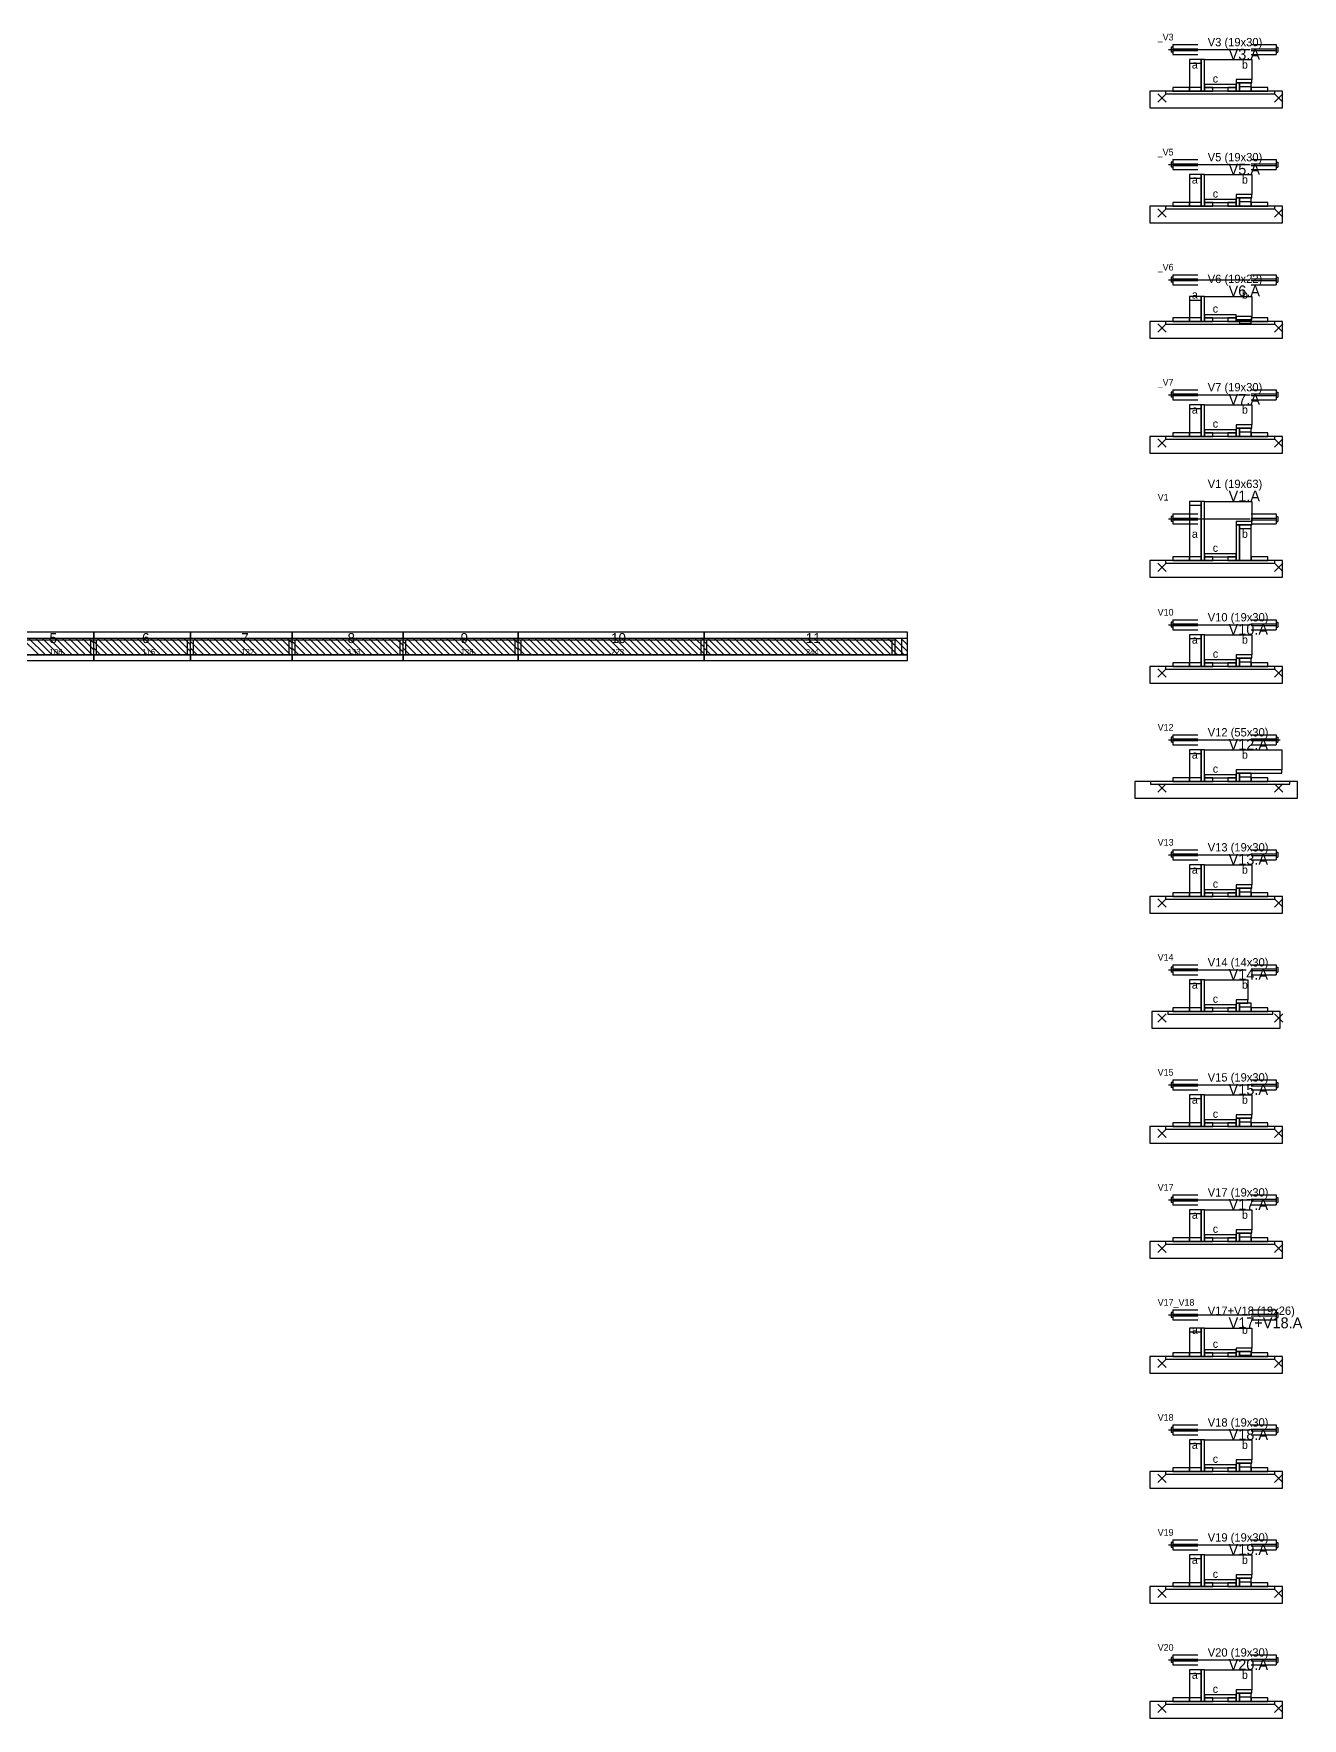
# Model space of a CAD drawing. Header units: metres. Extents: x -10 to 74425, y -2037 to 26.
# Drawn here: x 37658 to 39179, y -2008 to 13 of the extents above; entities that cross this region are included whole.
import ezdxf

# ---------------------------------------------------------------- set-up
doc = ezdxf.new("R2010")
doc.units = ezdxf.units.M
doc.layers.add('LABELS', color=3, linetype='Continuous')
doc.layers.add('VIGAS', color=7, linetype='Continuous')

msp = doc.modelspace()

# ---------------------------------------------------------------- linework, layer by layer
at = {"layer": 'VIGAS'}
for p, q in [((39023.4, 0), (39053.4, 0)), ((39023.4, 0), (39023.4, -12)), ((39117.4, 0), (39147.4, 0)), ((39147.4, 0), (39147.4, -12)), ((39018.4, -6), (39116.4, -6)), ((39021.4, -3), (39021.4, -9)), ((39023.4, -3), (39021.4, -3)), ((39023.4, -9), (39021.4, -9)), ((39023.4, -5), (39053.4, -5)), ((39023.4, -7), (39053.4, -7)), ((39023.4, -12), (39053.4, -12)), ((39117.4, -5), (39147.4, -5)), ((39117.4, -7), (39147.4, -7)), ((39117.4, -12), (39147.4, -12)), ((39147.4, -3), (39149.4, -3)), ((39147.4, -9), (39149.4, -9)), ((39149.4, -3), (39149.4, -9)), ((39005.4, -69), (39015.4, -59)), ((39005.4, -59), (39015.4, -69)), ((39145.4, -69), (39155.4, -59)), ((39145.4, -59), (39155.4, -69)), ((39021.4, -141), (39021.4, -147)), ((39023.4, -141), (39021.4, -141)), ((39023.4, -138), (39053.4, -138)), ((39023.4, -138), (39023.4, -150)), ((39117.4, -138), (39147.4, -138)), ((39147.4, -138), (39147.4, -150)), ((39147.4, -141), (39149.4, -141)), ((39149.4, -141), (39149.4, -147)), ((39018.4, -144), (39116.4, -144)), ((39023.4, -147), (39021.4, -147)), ((39023.4, -143), (39053.4, -143)), ((39023.4, -145), (39053.4, -145)), ((39023.4, -150), (39053.4, -150)), ((39117.4, -143), (39147.4, -143)), ((39117.4, -145), (39147.4, -145)), ((39117.4, -150), (39147.4, -150)), ((39147.4, -147), (39149.4, -147)), ((39005.4, -207), (39015.4, -197)), ((39005.4, -197), (39015.4, -207)), ((39145.4, -207), (39155.4, -197)), ((39145.4, -197), (39155.4, -207)), ((39018.4, -282), (39116.4, -282)), ((39021.4, -279), (39021.4, -285)), ((39023.4, -279), (39021.4, -279)), ((39023.4, -276), (39053.4, -276)), ((39023.4, -276), (39023.4, -288)), ((39023.4, -281), (39053.4, -281)), ((39117.4, -276), (39147.4, -276)), ((39117.4, -281), (39147.4, -281)), ((39147.4, -276), (39147.4, -288)), ((39147.4, -279), (39149.4, -279)), ((39149.4, -279), (39149.4, -285)), ((39023.4, -285), (39021.4, -285)), ((39023.4, -283), (39053.4, -283)), ((39023.4, -288), (39053.4, -288)), ((39117.4, -283), (39147.4, -283)), ((39117.4, -288), (39147.4, -288)), ((39147.4, -285), (39149.4, -285)), ((39005.4, -345), (39015.4, -335)), ((39005.4, -335), (39015.4, -345)), ((39145.4, -345), (39155.4, -335)), ((39145.4, -335), (39155.4, -345)), ((39018.4, -420), (39116.4, -420)), ((39021.4, -417), (39021.4, -423)), ((39023.4, -417), (39021.4, -417)), ((39023.4, -423), (39021.4, -423)), ((39023.4, -414), (39053.4, -414)), ((39023.4, -414), (39023.4, -426)), ((39023.4, -419), (39053.4, -419)), ((39023.4, -421), (39053.4, -421)), ((39117.4, -414), (39147.4, -414)), ((39117.4, -419), (39147.4, -419)), ((39117.4, -421), (39147.4, -421)), ((39147.4, -414), (39147.4, -426)), ((39147.4, -417), (39149.4, -417)), ((39147.4, -423), (39149.4, -423)), ((39149.4, -417), (39149.4, -423)), ((39023.4, -426), (39053.4, -426)), ((39117.4, -426), (39147.4, -426)), ((39005.4, -483), (39015.4, -473)), ((39005.4, -473), (39015.4, -483)), ((39145.4, -483), (39155.4, -473)), ((39145.4, -473), (39155.4, -483)), ((39023.4, -563), (39053.4, -563)), ((39023.4, -563), (39023.4, -575)), ((39117.4, -563), (39147.4, -563)), ((39147.4, -563), (39147.4, -575)), ((39018.4, -569), (39116.4, -569)), ((39021.4, -566), (39021.4, -572)), ((39023.4, -566), (39021.4, -566)), ((39023.4, -572), (39021.4, -572)), ((39023.4, -568), (39053.4, -568)), ((39023.4, -570), (39053.4, -570)), ((39023.4, -575), (39053.4, -575)), ((39117.4, -568), (39147.4, -568)), ((39117.4, -570), (39147.4, -570)), ((39117.4, -575), (39147.4, -575)), ((39147.4, -566), (39149.4, -566)), ((39147.4, -572), (39149.4, -572)), ((39149.4, -566), (39149.4, -572)), ((39005.4, -632), (39015.4, -622)), ((39005.4, -622), (39015.4, -632)), ((39145.4, -632), (39155.4, -622)), ((39145.4, -622), (39155.4, -632)), ((39018.4, -696), (39116.4, -696)), ((39021.4, -693), (39021.4, -699)), ((39023.4, -693), (39021.4, -693)), ((39023.4, -699), (39021.4, -699)), ((39023.4, -690), (39053.4, -690)), ((39023.4, -690), (39023.4, -702)), ((39023.4, -695), (39053.4, -695)), ((39023.4, -697), (39053.4, -697)), ((39023.4, -702), (39053.4, -702)), ((39117.4, -690), (39147.4, -690)), ((39117.4, -695), (39147.4, -695)), ((39117.4, -697), (39147.4, -697)), ((39117.4, -702), (39147.4, -702)), ((39147.4, -690), (39147.4, -702)), ((39147.4, -693), (39149.4, -693)), ((39147.4, -699), (39149.4, -699)), ((39149.4, -693), (39149.4, -699)), ((37623.5, -712), (37729.5, -712)), ((37623.5, -714.2), (37729.5, -714.2)), ((37663.5, -732), (37643.5, -712)), ((37671.5, -732), (37651.5, -712)), ((37679.5, -732), (37659.5, -712)), ((37687.5, -732), (37667.5, -712)), ((37695.5, -732), (37675.5, -712)), ((37703.5, -732), (37683.5, -712)), ((37711.5, -732), (37691.5, -712)), ((37719.5, -732), (37699.5, -712)), ((37727.5, -732), (37707.5, -712)), ((37729.5, -726), (37715.5, -712)), ((37729.5, -718), (37723.5, -712)), ((37726, -732), (37726, -714.2)), ((37729.5, -732), (37729.5, -712)), ((37729.5, -732), (37729.5, -712)), ((37729.5, -712), (37845.5, -712)), ((37729.5, -732), (37729.5, -712)), ((37729.5, -732), (37729.5, -712)), ((37729.5, -732), (37729.5, -712)), ((37729.5, -714.2), (37845.5, -714.2)), ((37745.5, -732), (37729.5, -716)), ((37737.5, -732), (37729.5, -724)), ((37733, -732), (37733, -714.2)), ((37753.5, -732), (37733.5, -712)), ((37761.5, -732), (37741.5, -712)), ((37769.5, -732), (37749.5, -712)), ((37777.5, -732), (37757.5, -712)), ((37785.5, -732), (37765.5, -712)), ((37793.5, -732), (37773.5, -712)), ((37801.5, -732), (37781.5, -712)), ((37809.5, -732), (37789.5, -712)), ((37817.5, -732), (37797.5, -712)), ((37825.5, -732), (37805.5, -712)), ((37833.5, -732), (37813.5, -712)), ((37841.5, -732), (37821.5, -712)), ((37845.5, -728), (37829.5, -712)), ((37845.5, -720), (37837.5, -712)), ((37842, -732), (37842, -714.2)), ((37845.5, -732), (37845.5, -712)), ((37845.5, -732), (37845.5, -712)), ((37845.5, -712), (37967.4, -712)), ((37845.5, -732), (37845.5, -712)), ((37845.5, -732), (37845.5, -712)), ((37845.5, -732), (37845.5, -712)), ((37845.5, -712), (37845.5, -712)), ((37845.5, -714.2), (37967.4, -714.2)), ((37861.5, -732), (37845.5, -716)), ((37853.5, -732), (37845.5, -724)), ((37849, -732), (37849, -714.2)), ((37869.5, -732), (37849.5, -712)), ((37877.5, -732), (37857.5, -712)), ((37885.5, -732), (37865.5, -712)), ((37893.5, -732), (37873.5, -712)), ((37901.5, -732), (37881.5, -712)), ((37909.5, -732), (37889.5, -712)), ((37917.5, -732), (37897.5, -712)), ((37925.5, -732), (37905.5, -712)), ((37933.5, -732), (37913.5, -712)), ((37941.5, -732), (37921.5, -712)), ((37949.5, -732), (37929.5, -712)), ((37957.5, -732), (37937.5, -712)), ((37965.5, -732), (37945.5, -712)), ((37967.4, -725.9), (37953.5, -712)), ((37967.4, -717.9), (37961.5, -712)), ((37963.9, -732), (37963.9, -714.2)), ((37967.4, -732), (37967.4, -712)), ((37967.4, -732), (37967.4, -712)), ((37967.4, -712), (38100.4, -712)), ((37967.4, -732), (37967.4, -712)), ((37967.4, -732), (37967.4, -712)), ((37967.4, -732), (37967.4, -712)), ((37967.4, -714.2), (38100.4, -714.2)), ((37983.4, -732), (37967.4, -716)), ((37975.4, -732), (37967.4, -724)), ((37970.9, -732), (37970.9, -714.2)), ((37991.4, -732), (37971.4, -712)), ((37999.4, -732), (37979.4, -712)), ((38007.4, -732), (37987.4, -712)), ((38015.4, -732), (37995.4, -712)), ((38023.4, -732), (38003.4, -712)), ((38031.4, -732), (38011.4, -712)), ((38039.4, -732), (38019.4, -712)), ((38047.4, -732), (38027.4, -712)), ((38055.4, -732), (38035.4, -712)), ((38063.4, -732), (38043.4, -712)), ((38071.4, -732), (38051.4, -712)), ((38079.4, -732), (38059.4, -712)), ((38087.4, -732), (38067.4, -712)), ((38095.4, -732), (38075.4, -712)), ((38100.4, -729), (38083.4, -712)), ((38100.4, -721), (38091.4, -712)), ((38096.9, -732), (38096.9, -714.2)), ((38100.4, -713), (38099.4, -712)), ((38100.4, -732), (38100.4, -712)), ((38100.4, -732), (38100.4, -712)), ((38100.4, -712), (38238.4, -712)), ((38100.4, -732), (38100.4, -712)), ((38100.4, -732), (38100.4, -712)), ((38100.4, -732), (38100.4, -712)), ((38100.4, -714.2), (38238.4, -714.2)), ((38116.4, -732), (38100.4, -716)), ((38108.4, -732), (38100.4, -724)), ((38103.9, -732), (38103.9, -714.2)), ((38124.4, -732), (38104.4, -712)), ((38132.4, -732), (38112.4, -712)), ((38140.4, -732), (38120.4, -712)), ((38148.4, -732), (38128.4, -712)), ((38156.4, -732), (38136.4, -712)), ((38164.4, -732), (38144.4, -712)), ((38172.4, -732), (38152.4, -712)), ((38180.4, -732), (38160.4, -712)), ((38188.4, -732), (38168.4, -712)), ((38196.4, -732), (38176.4, -712)), ((38204.4, -732), (38184.4, -712)), ((38212.4, -732), (38192.4, -712)), ((38220.4, -732), (38200.4, -712)), ((38228.4, -732), (38208.4, -712)), ((38236.4, -732), (38216.4, -712)), ((38238.4, -726), (38224.4, -712)), ((38238.4, -718), (38232.4, -712)), ((38234.9, -732), (38234.9, -714.2)), ((38238.4, -732), (38238.4, -712)), ((38238.4, -732), (38238.4, -712)), ((38238.4, -712), (38461.4, -712)), ((38238.4, -732), (38238.4, -712)), ((38238.4, -732), (38238.4, -712)), ((38238.4, -732), (38238.4, -712)), ((38238.4, -714.2), (38461.4, -714.2)), ((38254.4, -732), (38238.4, -716)), ((38246.4, -732), (38238.4, -724)), ((38241.9, -732), (38241.9, -714.2)), ((38262.4, -732), (38242.4, -712)), ((38270.4, -732), (38250.4, -712)), ((38278.4, -732), (38258.4, -712)), ((38286.4, -732), (38266.4, -712)), ((38294.4, -732), (38274.4, -712)), ((38302.4, -732), (38282.4, -712)), ((38310.4, -732), (38290.4, -712)), ((38318.4, -732), (38298.4, -712)), ((38326.4, -732), (38306.4, -712)), ((38334.4, -732), (38314.4, -712)), ((38342.4, -732), (38322.4, -712)), ((38350.4, -732), (38330.4, -712)), ((38358.4, -732), (38338.4, -712)), ((38366.4, -732), (38346.4, -712)), ((38374.4, -732), (38354.4, -712)), ((38382.4, -732), (38362.4, -712)), ((38390.4, -732), (38370.4, -712)), ((38398.4, -732), (38378.4, -712)), ((38406.4, -732), (38386.4, -712)), ((38414.4, -732), (38394.4, -712)), ((38422.4, -732), (38402.4, -712)), ((38430.4, -732), (38410.4, -712)), ((38438.4, -732), (38418.4, -712)), ((38446.4, -732), (38426.4, -712)), ((38454.4, -732), (38434.4, -712)), ((38461.4, -731), (38442.4, -712)), ((38461.4, -723), (38450.4, -712)), ((38457.9, -732), (38457.9, -714.2)), ((38461.4, -715), (38458.4, -712)), ((38461.4, -732), (38461.4, -712)), ((38461.4, -732), (38461.4, -712)), ((38461.4, -712), (38705.4, -712)), ((38461.4, -732), (38461.4, -712)), ((38461.4, -732), (38461.4, -712)), ((38461.4, -732), (38461.4, -712)), ((38461.4, -714.2), (38690.4, -714.2)), ((38477.4, -732), (38461.4, -716)), ((38469.4, -732), (38461.4, -724)), ((38464.9, -732), (38464.9, -714.2)), ((38485.4, -732), (38465.4, -712)), ((38493.4, -732), (38473.4, -712)), ((38501.4, -732), (38481.4, -712)), ((38509.4, -732), (38489.4, -712)), ((38517.4, -732), (38497.4, -712)), ((38525.4, -732), (38505.4, -712)), ((38533.4, -732), (38513.4, -712)), ((38541.4, -732), (38521.4, -712)), ((38549.4, -732), (38529.4, -712)), ((38557.4, -732), (38537.4, -712)), ((38565.4, -732), (38545.4, -712)), ((38573.4, -732), (38553.4, -712)), ((38581.4, -732), (38561.4, -712)), ((38589.4, -732), (38569.4, -712)), ((38597.4, -732), (38577.4, -712)), ((38605.4, -732), (38585.4, -712)), ((38613.4, -732), (38593.4, -712)), ((38621.4, -732), (38601.4, -712)), ((38629.4, -732), (38609.4, -712)), ((38637.4, -732), (38617.4, -712)), ((38645.4, -732), (38625.4, -712)), ((38653.4, -732), (38633.4, -712)), ((38661.4, -732), (38641.4, -712)), ((38669.4, -732), (38649.4, -712)), ((38677.4, -732), (38657.4, -712)), ((38685.4, -732), (38665.4, -712)), ((38693.4, -732), (38673.4, -712)), ((38701.4, -732), (38681.4, -712)), ((38686.9, -732), (38686.9, -714.2)), ((38705.4, -728), (38689.4, -712)), ((38690.4, -732), (38690.4, -712)), ((38705.4, -720), (38697.4, -712)), ((38698.4, -732), (38698.4, -712)), ((38705.4, -732), (38705.4, -712)), ((38705.4, -712), (38705.4, -712)), ((37623.5, -732), (37729.5, -732)), ((37726, -732), (37729.5, -732)), ((37729.5, -732), (37845.5, -732)), ((37729.5, -732), (37733, -732)), ((37729.5, -732), (37729.5, -732)), ((37842, -732), (37845.5, -732)), ((37845.5, -732), (37967.4, -732)), ((37845.5, -732), (37849, -732)), ((37845.5, -732), (37845.5, -732)), ((37963.9, -732), (37967.4, -732)), ((37967.4, -732), (38100.4, -732)), ((37967.4, -732), (37970.9, -732)), ((37967.4, -732), (37967.4, -732)), ((38096.9, -732), (38100.4, -732)), ((38100.4, -732), (38238.4, -732)), ((38100.4, -732), (38103.9, -732)), ((38100.4, -732), (38100.4, -732)), ((38234.9, -732), (38238.4, -732)), ((38238.4, -732), (38461.4, -732)), ((38238.4, -732), (38241.9, -732)), ((38238.4, -732), (38238.4, -732)), ((38457.9, -732), (38461.4, -732)), ((38461.4, -732), (38705.4, -732)), ((38461.4, -732), (38464.9, -732)), ((38461.4, -732), (38461.4, -732)), ((38686.9, -732), (38690.4, -732)), ((39005.4, -759), (39015.4, -749)), ((39005.4, -749), (39015.4, -759)), ((39145.4, -759), (39155.4, -749)), ((39145.4, -749), (39155.4, -759)), ((39023.4, -828), (39053.4, -828)), ((39023.4, -828), (39023.4, -840)), ((39117.4, -828), (39147.4, -828)), ((39147.4, -828), (39147.4, -840)), ((39018.4, -834), (39152.4, -834)), ((39021.4, -831), (39021.4, -837)), ((39023.4, -831), (39021.4, -831)), ((39023.4, -837), (39021.4, -837)), ((39023.4, -833), (39053.4, -833)), ((39023.4, -835), (39053.4, -835)), ((39023.4, -840), (39053.4, -840)), ((39117.4, -833), (39147.4, -833)), ((39117.4, -835), (39147.4, -835)), ((39117.4, -840), (39147.4, -840)), ((39147.4, -831), (39149.4, -831)), ((39147.4, -837), (39149.4, -837)), ((39149.4, -831), (39149.4, -837)), ((39005.4, -897), (39015.4, -887)), ((39005.4, -887), (39015.4, -897)), ((39145.4, -897), (39155.4, -887)), ((39145.4, -887), (39155.4, -897)), ((39021.4, -969), (39021.4, -975)), ((39023.4, -969), (39021.4, -969)), ((39023.4, -966), (39053.4, -966)), ((39023.4, -966), (39023.4, -978)), ((39117.4, -966), (39147.4, -966)), ((39147.4, -966), (39147.4, -978)), ((39147.4, -969), (39149.4, -969)), ((39149.4, -969), (39149.4, -975)), ((39018.4, -972), (39116.4, -972)), ((39023.4, -975), (39021.4, -975)), ((39023.4, -971), (39053.4, -971)), ((39023.4, -973), (39053.4, -973)), ((39023.4, -978), (39053.4, -978)), ((39117.4, -971), (39147.4, -971)), ((39117.4, -973), (39147.4, -973)), ((39117.4, -978), (39147.4, -978)), ((39147.4, -975), (39149.4, -975)), ((39005.4, -1035), (39015.4, -1025)), ((39005.4, -1025), (39015.4, -1035)), ((39145.4, -1035), (39155.4, -1025)), ((39145.4, -1025), (39155.4, -1035)), ((39018.4, -1110), (39111.4, -1110)), ((39021.4, -1107), (39021.4, -1113)), ((39023.4, -1107), (39021.4, -1107)), ((39023.4, -1104), (39053.4, -1104)), ((39023.4, -1104), (39023.4, -1116)), ((39023.4, -1109), (39053.4, -1109)), ((39023.4, -1111), (39053.4, -1111)), ((39117.4, -1104), (39147.4, -1104)), ((39117.4, -1109), (39147.4, -1109)), ((39117.4, -1111), (39147.4, -1111)), ((39147.4, -1104), (39147.4, -1116)), ((39147.4, -1107), (39149.4, -1107)), ((39149.4, -1107), (39149.4, -1113)), ((39023.4, -1113), (39021.4, -1113)), ((39023.4, -1116), (39053.4, -1116)), ((39117.4, -1116), (39147.4, -1116)), ((39147.4, -1113), (39149.4, -1113)), ((39005.4, -1173), (39015.4, -1163)), ((39005.4, -1163), (39015.4, -1173)), ((39145.4, -1173), (39155.4, -1163)), ((39145.4, -1163), (39155.4, -1173)), ((39018.4, -1248), (39116.4, -1248)), ((39021.4, -1245), (39021.4, -1251)), ((39023.4, -1245), (39021.4, -1245)), ((39023.4, -1251), (39021.4, -1251)), ((39023.4, -1242), (39053.4, -1242)), ((39023.4, -1242), (39023.4, -1254)), ((39023.4, -1247), (39053.4, -1247)), ((39023.4, -1249), (39053.4, -1249)), ((39117.4, -1242), (39147.4, -1242)), ((39117.4, -1247), (39147.4, -1247)), ((39117.4, -1249), (39147.4, -1249)), ((39147.4, -1242), (39147.4, -1254)), ((39147.4, -1245), (39149.4, -1245)), ((39147.4, -1251), (39149.4, -1251)), ((39149.4, -1245), (39149.4, -1251)), ((39023.4, -1254), (39053.4, -1254)), ((39117.4, -1254), (39147.4, -1254)), ((39005.4, -1311), (39015.4, -1301)), ((39005.4, -1301), (39015.4, -1311)), ((39145.4, -1311), (39155.4, -1301)), ((39145.4, -1301), (39155.4, -1311)), ((39018.4, -1386), (39116.4, -1386)), ((39021.4, -1383), (39021.4, -1389)), ((39023.4, -1383), (39021.4, -1383)), ((39023.4, -1389), (39021.4, -1389)), ((39023.4, -1380), (39053.4, -1380)), ((39023.4, -1380), (39023.4, -1392)), ((39023.4, -1385), (39053.4, -1385)), ((39023.4, -1387), (39053.4, -1387)), ((39023.4, -1392), (39053.4, -1392)), ((39117.4, -1380), (39147.4, -1380)), ((39117.4, -1385), (39147.4, -1385)), ((39117.4, -1387), (39147.4, -1387)), ((39117.4, -1392), (39147.4, -1392)), ((39147.4, -1380), (39147.4, -1392)), ((39147.4, -1383), (39149.4, -1383)), ((39147.4, -1389), (39149.4, -1389)), ((39149.4, -1383), (39149.4, -1389)), ((39005.4, -1449), (39015.4, -1439)), ((39005.4, -1439), (39015.4, -1449)), ((39145.4, -1449), (39155.4, -1439)), ((39145.4, -1439), (39155.4, -1449)), ((39018.4, -1524), (39116.4, -1524)), ((39021.4, -1521), (39021.4, -1527)), ((39023.4, -1521), (39021.4, -1521)), ((39023.4, -1527), (39021.4, -1527)), ((39023.4, -1518), (39053.4, -1518)), ((39023.4, -1518), (39023.4, -1530)), ((39023.4, -1523), (39053.4, -1523)), ((39023.4, -1525), (39053.4, -1525)), ((39023.4, -1530), (39053.4, -1530)), ((39117.4, -1518), (39147.4, -1518)), ((39117.4, -1523), (39147.4, -1523)), ((39117.4, -1525), (39147.4, -1525)), ((39117.4, -1530), (39147.4, -1530)), ((39147.4, -1518), (39147.4, -1530)), ((39147.4, -1521), (39149.4, -1521)), ((39147.4, -1527), (39149.4, -1527)), ((39149.4, -1521), (39149.4, -1527)), ((39005.4, -1587), (39015.4, -1577)), ((39005.4, -1577), (39015.4, -1587)), ((39145.4, -1587), (39155.4, -1577)), ((39145.4, -1577), (39155.4, -1587)), ((39023.4, -1656), (39053.4, -1656)), ((39023.4, -1656), (39023.4, -1668)), ((39117.4, -1656), (39147.4, -1656)), ((39147.4, -1656), (39147.4, -1668)), ((39018.4, -1662), (39116.4, -1662)), ((39021.4, -1659), (39021.4, -1665)), ((39023.4, -1659), (39021.4, -1659)), ((39023.4, -1665), (39021.4, -1665)), ((39023.4, -1661), (39053.4, -1661)), ((39023.4, -1663), (39053.4, -1663)), ((39023.4, -1668), (39053.4, -1668)), ((39117.4, -1661), (39147.4, -1661)), ((39117.4, -1663), (39147.4, -1663)), ((39117.4, -1668), (39147.4, -1668)), ((39147.4, -1659), (39149.4, -1659)), ((39147.4, -1665), (39149.4, -1665)), ((39149.4, -1659), (39149.4, -1665)), ((39005.4, -1725), (39015.4, -1715)), ((39005.4, -1715), (39015.4, -1725)), ((39145.4, -1725), (39155.4, -1715)), ((39145.4, -1715), (39155.4, -1725)), ((39021.4, -1797), (39021.4, -1803)), ((39023.4, -1797), (39021.4, -1797)), ((39023.4, -1794), (39053.4, -1794)), ((39023.4, -1794), (39023.4, -1806)), ((39117.4, -1794), (39147.4, -1794)), ((39147.4, -1794), (39147.4, -1806)), ((39147.4, -1797), (39149.4, -1797)), ((39149.4, -1797), (39149.4, -1803)), ((39018.4, -1800), (39116.4, -1800)), ((39023.4, -1803), (39021.4, -1803)), ((39023.4, -1799), (39053.4, -1799)), ((39023.4, -1801), (39053.4, -1801)), ((39023.4, -1806), (39053.4, -1806)), ((39117.4, -1799), (39147.4, -1799)), ((39117.4, -1801), (39147.4, -1801)), ((39117.4, -1806), (39147.4, -1806)), ((39147.4, -1803), (39149.4, -1803)), ((39005.4, -1863), (39015.4, -1853)), ((39005.4, -1853), (39015.4, -1863)), ((39145.4, -1863), (39155.4, -1853)), ((39145.4, -1853), (39155.4, -1863)), ((39018.4, -1938), (39116.4, -1938)), ((39021.4, -1935), (39021.4, -1941)), ((39023.4, -1935), (39021.4, -1935)), ((39023.4, -1932), (39053.4, -1932)), ((39023.4, -1932), (39023.4, -1944)), ((39023.4, -1937), (39053.4, -1937)), ((39023.4, -1939), (39053.4, -1939)), ((39117.4, -1932), (39147.4, -1932)), ((39117.4, -1937), (39147.4, -1937)), ((39117.4, -1939), (39147.4, -1939)), ((39147.4, -1932), (39147.4, -1944)), ((39147.4, -1935), (39149.4, -1935)), ((39149.4, -1935), (39149.4, -1941)), ((39023.4, -1941), (39021.4, -1941)), ((39023.4, -1944), (39053.4, -1944)), ((39117.4, -1944), (39147.4, -1944)), ((39147.4, -1941), (39149.4, -1941)), ((39005.4, -2001), (39015.4, -1991)), ((39005.4, -1991), (39015.4, -2001)), ((39145.4, -2001), (39155.4, -1991)), ((39145.4, -1991), (39155.4, -2001))]:
    msp.add_line(p, q, dxfattribs=at)
for points in [[(39043.4, -56), (39057.4, -56), (39057.4, -18), (39043.4, -18)], [(39043.4, -22.4), (39057.4, -22.4), (39057.4, -18), (39043.4, -18)], [(39057.4, -56), (39061.4, -56), (39061.4, -18), (39057.4, -18)], [(39061.4, -48), (39061.4, -18), (39118.4, -18), (39118.4, -42), (39099.4, -42), (39099.4, -48)], [(38995.9, -76), (39154.9, -76), (39154.9, -56), (38995.9, -56)], [(39014.9, -59.2), (39145.9, -59.2), (39145.9, -56), (39014.9, -56)], [(39023.4, -56), (39043.4, -56), (39043.4, -51.6), (39023.4, -51.6)], [(39043.4, -56), (39057.4, -56), (39057.4, -51.6), (39043.4, -51.6)], [(39061.4, -51.6), (39099.4, -51.6), (39099.4, -48), (39061.4, -48)], [(39061.4, -56), (39071.4, -56), (39071.4, -51.6), (39061.4, -51.6)], [(39089.4, -56), (39099.4, -56), (39099.4, -51.6), (39089.4, -51.6)], [(39099.4, -46), (39118.4, -46), (39118.4, -42), (39099.4, -42)], [(39099.4, -56), (39103.4, -56), (39103.4, -46), (39099.4, -46)], [(39103.4, -56), (39117.4, -56), (39117.4, -46), (39103.4, -46)], [(39103.4, -50.4), (39117.4, -50.4), (39117.4, -46), (39103.4, -46)], [(39117.4, -56), (39137.4, -56), (39137.4, -51.6), (39117.4, -51.6)], [(39043.4, -194), (39057.4, -194), (39057.4, -156), (39043.4, -156)], [(39043.4, -160.4), (39057.4, -160.4), (39057.4, -156), (39043.4, -156)], [(39057.4, -194), (39061.4, -194), (39061.4, -156), (39057.4, -156)], [(39061.4, -186), (39061.4, -156), (39118.4, -156), (39118.4, -180), (39099.4, -180), (39099.4, -186)], [(39099.4, -184), (39118.4, -184), (39118.4, -180), (39099.4, -180)], [(38995.9, -214), (39154.9, -214), (39154.9, -194), (38995.9, -194)], [(39014.9, -197.2), (39145.9, -197.2), (39145.9, -194), (39014.9, -194)], [(39023.4, -194), (39043.4, -194), (39043.4, -189.6), (39023.4, -189.6)], [(39043.4, -194), (39057.4, -194), (39057.4, -189.6), (39043.4, -189.6)], [(39061.4, -189.6), (39099.4, -189.6), (39099.4, -186), (39061.4, -186)], [(39061.4, -194), (39071.4, -194), (39071.4, -189.6), (39061.4, -189.6)], [(39089.4, -194), (39099.4, -194), (39099.4, -189.6), (39089.4, -189.6)], [(39099.4, -194), (39103.4, -194), (39103.4, -184), (39099.4, -184)], [(39103.4, -194), (39117.4, -194), (39117.4, -184), (39103.4, -184)], [(39103.4, -188.4), (39117.4, -188.4), (39117.4, -184), (39103.4, -184)], [(39117.4, -194), (39137.4, -194), (39137.4, -189.6), (39117.4, -189.6)], [(39043.4, -332), (39057.4, -332), (39057.4, -302), (39043.4, -302)], [(39043.4, -306.4), (39057.4, -306.4), (39057.4, -302), (39043.4, -302)], [(39057.4, -332), (39061.4, -332), (39061.4, -302), (39057.4, -302)], [(39061.4, -324), (39061.4, -302), (39118.4, -302), (39118.4, -326), (39099.4, -326), (39099.4, -324)], [(38995.9, -352), (39154.9, -352), (39154.9, -332), (38995.9, -332)], [(39014.9, -335.2), (39145.9, -335.2), (39145.9, -332), (39014.9, -332)], [(39023.4, -332), (39043.4, -332), (39043.4, -327.6), (39023.4, -327.6)], [(39043.4, -332), (39057.4, -332), (39057.4, -327.6), (39043.4, -327.6)], [(39061.4, -327.6), (39099.4, -327.6), (39099.4, -324), (39061.4, -324)], [(39061.4, -332), (39071.4, -332), (39071.4, -327.6), (39061.4, -327.6)], [(39089.4, -332), (39099.4, -332), (39099.4, -327.6), (39089.4, -327.6)], [(39099.4, -330), (39118.4, -330), (39118.4, -326), (39099.4, -326)], [(39099.4, -332), (39103.4, -332), (39103.4, -330), (39099.4, -330)], [(39103.4, -332), (39117.4, -332), (39117.4, -330), (39103.4, -330)], [(39103.4, -334.4), (39117.4, -334.4), (39117.4, -330), (39103.4, -330)], [(39117.4, -332), (39137.4, -332), (39137.4, -327.6), (39117.4, -327.6)], [(39043.4, -470), (39057.4, -470), (39057.4, -432), (39043.4, -432)], [(39043.4, -436.4), (39057.4, -436.4), (39057.4, -432), (39043.4, -432)], [(39057.4, -470), (39061.4, -470), (39061.4, -432), (39057.4, -432)], [(39061.4, -462), (39061.4, -432), (39118.4, -432), (39118.4, -456), (39099.4, -456), (39099.4, -462)], [(39061.4, -465.6), (39099.4, -465.6), (39099.4, -462), (39061.4, -462)], [(39099.4, -460), (39118.4, -460), (39118.4, -456), (39099.4, -456)], [(39099.4, -470), (39103.4, -470), (39103.4, -460), (39099.4, -460)], [(39103.4, -470), (39117.4, -470), (39117.4, -460), (39103.4, -460)], [(39103.4, -464.4), (39117.4, -464.4), (39117.4, -460), (39103.4, -460)], [(38995.9, -490), (39154.9, -490), (39154.9, -470), (38995.9, -470)], [(39014.9, -473.2), (39145.9, -473.2), (39145.9, -470), (39014.9, -470)], [(39023.4, -470), (39043.4, -470), (39043.4, -465.6), (39023.4, -465.6)], [(39043.4, -470), (39057.4, -470), (39057.4, -465.6), (39043.4, -465.6)], [(39061.4, -470), (39071.4, -470), (39071.4, -465.6), (39061.4, -465.6)], [(39089.4, -470), (39099.4, -470), (39099.4, -465.6), (39089.4, -465.6)], [(39117.4, -470), (39137.4, -470), (39137.4, -465.6), (39117.4, -465.6)], [(39043.4, -619), (39057.4, -619), (39057.4, -548), (39043.4, -548)], [(39043.4, -552.4), (39057.4, -552.4), (39057.4, -548), (39043.4, -548)], [(39057.4, -619), (39061.4, -619), (39061.4, -548), (39057.4, -548)], [(39061.4, -611), (39061.4, -548), (39118.4, -548), (39118.4, -572), (39099.4, -572), (39099.4, -611)], [(39099.4, -576), (39118.4, -576), (39118.4, -572), (39099.4, -572)], [(39099.4, -619), (39103.4, -619), (39103.4, -576), (39099.4, -576)], [(39103.4, -619), (39117.4, -619), (39117.4, -576), (39103.4, -576)], [(39103.4, -580.4), (39117.4, -580.4), (39117.4, -576), (39103.4, -576)], [(38995.9, -639), (39154.9, -639), (39154.9, -619), (38995.9, -619)], [(39014.9, -622.2), (39145.9, -622.2), (39145.9, -619), (39014.9, -619)], [(39023.4, -619), (39043.4, -619), (39043.4, -614.6), (39023.4, -614.6)], [(39043.4, -619), (39057.4, -619), (39057.4, -614.6), (39043.4, -614.6)], [(39061.4, -614.6), (39099.4, -614.6), (39099.4, -611), (39061.4, -611)], [(39061.4, -619), (39071.4, -619), (39071.4, -614.6), (39061.4, -614.6)], [(39089.4, -619), (39099.4, -619), (39099.4, -614.6), (39089.4, -614.6)], [(39117.4, -619), (39137.4, -619), (39137.4, -614.6), (39117.4, -614.6)], [(37623.5, -712), (37729.5, -712), (37729.5, -705), (37623.5, -705)], [(37729.5, -712), (37845.5, -712), (37845.5, -705), (37729.5, -705)], [(37845.5, -712), (37967.4, -712), (37967.4, -705), (37845.5, -705)], [(37967.4, -712), (38100.4, -712), (38100.4, -705), (37967.4, -705)], [(38100.4, -712), (38238.4, -712), (38238.4, -705), (38100.4, -705)], [(38238.4, -712), (38461.4, -712), (38461.4, -705), (38238.4, -705)], [(38461.4, -712), (38705.4, -712), (38705.4, -705), (38461.4, -705)], [(39043.4, -746), (39057.4, -746), (39057.4, -708), (39043.4, -708)], [(39043.4, -712.4), (39057.4, -712.4), (39057.4, -708), (39043.4, -708)], [(39057.4, -746), (39061.4, -746), (39061.4, -708), (39057.4, -708)], [(39061.4, -738), (39061.4, -708), (39118.4, -708), (39118.4, -732), (39099.4, -732), (39099.4, -738)], [(37623.5, -739), (37729.5, -739), (37729.5, -732), (37623.5, -732)], [(37729.5, -739), (37845.5, -739), (37845.5, -732), (37729.5, -732)], [(37845.5, -739), (37967.4, -739), (37967.4, -732), (37845.5, -732)], [(37967.4, -739), (38100.4, -739), (38100.4, -732), (37967.4, -732)], [(38100.4, -739), (38238.4, -739), (38238.4, -732), (38100.4, -732)], [(38238.4, -739), (38461.4, -739), (38461.4, -732), (38238.4, -732)], [(38461.4, -739), (38705.4, -739), (38705.4, -732), (38461.4, -732)], [(38995.9, -766), (39154.9, -766), (39154.9, -746), (38995.9, -746)], [(39014.9, -749.2), (39145.9, -749.2), (39145.9, -746), (39014.9, -746)], [(39023.4, -746), (39043.4, -746), (39043.4, -741.6), (39023.4, -741.6)], [(39043.4, -746), (39057.4, -746), (39057.4, -741.6), (39043.4, -741.6)], [(39061.4, -741.6), (39099.4, -741.6), (39099.4, -738), (39061.4, -738)], [(39061.4, -746), (39071.4, -746), (39071.4, -741.6), (39061.4, -741.6)], [(39089.4, -746), (39099.4, -746), (39099.4, -741.6), (39089.4, -741.6)], [(39099.4, -736), (39118.4, -736), (39118.4, -732), (39099.4, -732)], [(39099.4, -746), (39103.4, -746), (39103.4, -736), (39099.4, -736)], [(39103.4, -746), (39117.4, -746), (39117.4, -736), (39103.4, -736)], [(39103.4, -740.4), (39117.4, -740.4), (39117.4, -736), (39103.4, -736)], [(39117.4, -746), (39137.4, -746), (39137.4, -741.6), (39117.4, -741.6)], [(39043.4, -884), (39057.4, -884), (39057.4, -846), (39043.4, -846)], [(39043.4, -850.4), (39057.4, -850.4), (39057.4, -846), (39043.4, -846)], [(39057.4, -884), (39061.4, -884), (39061.4, -846), (39057.4, -846)], [(39061.4, -876), (39061.4, -846), (39154.4, -846), (39154.4, -870), (39099.4, -870), (39099.4, -876)], [(38977.9, -904), (39172.9, -904), (39172.9, -884), (38977.9, -884)], [(38996.9, -887.2), (39163.9, -887.2), (39163.9, -884), (38996.9, -884)], [(39023.4, -884), (39043.4, -884), (39043.4, -879.6), (39023.4, -879.6)], [(39043.4, -884), (39057.4, -884), (39057.4, -879.6), (39043.4, -879.6)], [(39061.4, -879.6), (39099.4, -879.6), (39099.4, -876), (39061.4, -876)], [(39061.4, -884), (39071.4, -884), (39071.4, -879.6), (39061.4, -879.6)], [(39089.4, -884), (39099.4, -884), (39099.4, -879.6), (39089.4, -879.6)], [(39099.4, -874), (39154.4, -874), (39154.4, -870), (39099.4, -870)], [(39099.4, -884), (39103.4, -884), (39103.4, -874), (39099.4, -874)], [(39103.4, -884), (39117.4, -884), (39117.4, -874), (39103.4, -874)], [(39103.4, -878.4), (39117.4, -878.4), (39117.4, -874), (39103.4, -874)], [(39117.4, -884), (39137.4, -884), (39137.4, -879.6), (39117.4, -879.6)], [(39043.4, -1022), (39057.4, -1022), (39057.4, -984), (39043.4, -984)], [(39043.4, -988.4), (39057.4, -988.4), (39057.4, -984), (39043.4, -984)], [(39057.4, -1022), (39061.4, -1022), (39061.4, -984), (39057.4, -984)], [(39061.4, -1014), (39061.4, -984), (39118.4, -984), (39118.4, -1008), (39099.4, -1008), (39099.4, -1014)], [(39099.4, -1012), (39118.4, -1012), (39118.4, -1008), (39099.4, -1008)], [(38995.9, -1042), (39154.9, -1042), (39154.9, -1022), (38995.9, -1022)], [(39014.9, -1025.2), (39145.9, -1025.2), (39145.9, -1022), (39014.9, -1022)], [(39023.4, -1022), (39043.4, -1022), (39043.4, -1017.6), (39023.4, -1017.6)], [(39043.4, -1022), (39057.4, -1022), (39057.4, -1017.6), (39043.4, -1017.6)], [(39061.4, -1017.6), (39099.4, -1017.6), (39099.4, -1014), (39061.4, -1014)], [(39061.4, -1022), (39071.4, -1022), (39071.4, -1017.6), (39061.4, -1017.6)], [(39089.4, -1022), (39099.4, -1022), (39099.4, -1017.6), (39089.4, -1017.6)], [(39099.4, -1022), (39103.4, -1022), (39103.4, -1012), (39099.4, -1012)], [(39103.4, -1022), (39117.4, -1022), (39117.4, -1012), (39103.4, -1012)], [(39103.4, -1016.4), (39117.4, -1016.4), (39117.4, -1012), (39103.4, -1012)], [(39117.4, -1022), (39137.4, -1022), (39137.4, -1017.6), (39117.4, -1017.6)], [(39043.4, -1160), (39057.4, -1160), (39057.4, -1122), (39043.4, -1122)], [(39043.4, -1126.4), (39057.4, -1126.4), (39057.4, -1122), (39043.4, -1122)], [(39057.4, -1160), (39061.4, -1160), (39061.4, -1122), (39057.4, -1122)], [(39061.4, -1152), (39061.4, -1122), (39113.4, -1122), (39113.4, -1146), (39099.4, -1146), (39099.4, -1152)], [(39061.4, -1155.6), (39099.4, -1155.6), (39099.4, -1152), (39061.4, -1152)], [(39099.4, -1150), (39113.4, -1150), (39113.4, -1146), (39099.4, -1146)], [(39099.4, -1160), (39103.4, -1160), (39103.4, -1150), (39099.4, -1150)], [(39103.4, -1160), (39117.4, -1160), (39117.4, -1150), (39103.4, -1150)], [(39103.4, -1154.4), (39117.4, -1154.4), (39117.4, -1150), (39103.4, -1150)], [(38998.4, -1180), (39152.4, -1180), (39152.4, -1160), (38998.4, -1160)], [(39017.4, -1163.2), (39143.4, -1163.2), (39143.4, -1160), (39017.4, -1160)], [(39023.4, -1160), (39043.4, -1160), (39043.4, -1155.6), (39023.4, -1155.6)], [(39043.4, -1160), (39057.4, -1160), (39057.4, -1155.6), (39043.4, -1155.6)], [(39061.4, -1160), (39071.4, -1160), (39071.4, -1155.6), (39061.4, -1155.6)], [(39089.4, -1160), (39099.4, -1160), (39099.4, -1155.6), (39089.4, -1155.6)], [(39117.4, -1160), (39137.4, -1160), (39137.4, -1155.6), (39117.4, -1155.6)], [(39043.4, -1298), (39057.4, -1298), (39057.4, -1260), (39043.4, -1260)], [(39043.4, -1264.4), (39057.4, -1264.4), (39057.4, -1260), (39043.4, -1260)], [(39057.4, -1298), (39061.4, -1298), (39061.4, -1260), (39057.4, -1260)], [(39061.4, -1290), (39061.4, -1260), (39118.4, -1260), (39118.4, -1284), (39099.4, -1284), (39099.4, -1290)], [(39061.4, -1293.6), (39099.4, -1293.6), (39099.4, -1290), (39061.4, -1290)], [(39099.4, -1288), (39118.4, -1288), (39118.4, -1284), (39099.4, -1284)], [(39099.4, -1298), (39103.4, -1298), (39103.4, -1288), (39099.4, -1288)], [(39103.4, -1298), (39117.4, -1298), (39117.4, -1288), (39103.4, -1288)], [(39103.4, -1292.4), (39117.4, -1292.4), (39117.4, -1288), (39103.4, -1288)], [(38995.9, -1318), (39154.9, -1318), (39154.9, -1298), (38995.9, -1298)], [(39014.9, -1301.2), (39145.9, -1301.2), (39145.9, -1298), (39014.9, -1298)], [(39023.4, -1298), (39043.4, -1298), (39043.4, -1293.6), (39023.4, -1293.6)], [(39043.4, -1298), (39057.4, -1298), (39057.4, -1293.6), (39043.4, -1293.6)], [(39061.4, -1298), (39071.4, -1298), (39071.4, -1293.6), (39061.4, -1293.6)], [(39089.4, -1298), (39099.4, -1298), (39099.4, -1293.6), (39089.4, -1293.6)], [(39117.4, -1298), (39137.4, -1298), (39137.4, -1293.6), (39117.4, -1293.6)], [(39043.4, -1436), (39057.4, -1436), (39057.4, -1398), (39043.4, -1398)], [(39043.4, -1402.4), (39057.4, -1402.4), (39057.4, -1398), (39043.4, -1398)], [(39057.4, -1436), (39061.4, -1436), (39061.4, -1398), (39057.4, -1398)], [(39061.4, -1428), (39061.4, -1398), (39118.4, -1398), (39118.4, -1422), (39099.4, -1422), (39099.4, -1428)], [(39023.4, -1436), (39043.4, -1436), (39043.4, -1431.6), (39023.4, -1431.6)], [(39043.4, -1436), (39057.4, -1436), (39057.4, -1431.6), (39043.4, -1431.6)], [(39061.4, -1431.6), (39099.4, -1431.6), (39099.4, -1428), (39061.4, -1428)], [(39061.4, -1436), (39071.4, -1436), (39071.4, -1431.6), (39061.4, -1431.6)], [(39089.4, -1436), (39099.4, -1436), (39099.4, -1431.6), (39089.4, -1431.6)], [(39099.4, -1426), (39118.4, -1426), (39118.4, -1422), (39099.4, -1422)], [(39099.4, -1436), (39103.4, -1436), (39103.4, -1426), (39099.4, -1426)], [(39103.4, -1436), (39117.4, -1436), (39117.4, -1426), (39103.4, -1426)], [(39103.4, -1430.4), (39117.4, -1430.4), (39117.4, -1426), (39103.4, -1426)], [(39117.4, -1436), (39137.4, -1436), (39137.4, -1431.6), (39117.4, -1431.6)], [(38995.9, -1456), (39154.9, -1456), (39154.9, -1436), (38995.9, -1436)], [(39014.9, -1439.2), (39145.9, -1439.2), (39145.9, -1436), (39014.9, -1436)], [(39043.4, -1574), (39057.4, -1574), (39057.4, -1540), (39043.4, -1540)], [(39043.4, -1544.4), (39057.4, -1544.4), (39057.4, -1540), (39043.4, -1540)], [(39057.4, -1574), (39061.4, -1574), (39061.4, -1540), (39057.4, -1540)], [(39061.4, -1566), (39061.4, -1540), (39118.4, -1540), (39118.4, -1564), (39099.4, -1564), (39099.4, -1566)], [(38995.9, -1594), (39154.9, -1594), (39154.9, -1574), (38995.9, -1574)], [(39014.9, -1577.2), (39145.9, -1577.2), (39145.9, -1574), (39014.9, -1574)], [(39023.4, -1574), (39043.4, -1574), (39043.4, -1569.6), (39023.4, -1569.6)], [(39043.4, -1574), (39057.4, -1574), (39057.4, -1569.6), (39043.4, -1569.6)], [(39061.4, -1569.6), (39099.4, -1569.6), (39099.4, -1566), (39061.4, -1566)], [(39061.4, -1574), (39071.4, -1574), (39071.4, -1569.6), (39061.4, -1569.6)], [(39089.4, -1574), (39099.4, -1574), (39099.4, -1569.6), (39089.4, -1569.6)], [(39099.4, -1568), (39118.4, -1568), (39118.4, -1564), (39099.4, -1564)], [(39099.4, -1574), (39103.4, -1574), (39103.4, -1568), (39099.4, -1568)], [(39103.4, -1574), (39117.4, -1574), (39117.4, -1568), (39103.4, -1568)], [(39103.4, -1572.4), (39117.4, -1572.4), (39117.4, -1568), (39103.4, -1568)], [(39117.4, -1574), (39137.4, -1574), (39137.4, -1569.6), (39117.4, -1569.6)], [(39043.4, -1712), (39057.4, -1712), (39057.4, -1674), (39043.4, -1674)], [(39043.4, -1678.4), (39057.4, -1678.4), (39057.4, -1674), (39043.4, -1674)], [(39057.4, -1712), (39061.4, -1712), (39061.4, -1674), (39057.4, -1674)], [(39061.4, -1704), (39061.4, -1674), (39118.4, -1674), (39118.4, -1698), (39099.4, -1698), (39099.4, -1704)], [(38995.9, -1732), (39154.9, -1732), (39154.9, -1712), (38995.9, -1712)], [(39014.9, -1715.2), (39145.9, -1715.2), (39145.9, -1712), (39014.9, -1712)], [(39023.4, -1712), (39043.4, -1712), (39043.4, -1707.6), (39023.4, -1707.6)], [(39043.4, -1712), (39057.4, -1712), (39057.4, -1707.6), (39043.4, -1707.6)], [(39061.4, -1707.6), (39099.4, -1707.6), (39099.4, -1704), (39061.4, -1704)], [(39061.4, -1712), (39071.4, -1712), (39071.4, -1707.6), (39061.4, -1707.6)], [(39089.4, -1712), (39099.4, -1712), (39099.4, -1707.6), (39089.4, -1707.6)], [(39099.4, -1702), (39118.4, -1702), (39118.4, -1698), (39099.4, -1698)], [(39099.4, -1712), (39103.4, -1712), (39103.4, -1702), (39099.4, -1702)], [(39103.4, -1712), (39117.4, -1712), (39117.4, -1702), (39103.4, -1702)], [(39103.4, -1706.4), (39117.4, -1706.4), (39117.4, -1702), (39103.4, -1702)], [(39117.4, -1712), (39137.4, -1712), (39137.4, -1707.6), (39117.4, -1707.6)], [(39043.4, -1850), (39057.4, -1850), (39057.4, -1812), (39043.4, -1812)], [(39043.4, -1816.4), (39057.4, -1816.4), (39057.4, -1812), (39043.4, -1812)], [(39057.4, -1850), (39061.4, -1850), (39061.4, -1812), (39057.4, -1812)], [(39061.4, -1842), (39061.4, -1812), (39118.4, -1812), (39118.4, -1836), (39099.4, -1836), (39099.4, -1842)], [(39099.4, -1840), (39118.4, -1840), (39118.4, -1836), (39099.4, -1836)], [(38995.9, -1870), (39154.9, -1870), (39154.9, -1850), (38995.9, -1850)], [(39014.9, -1853.2), (39145.9, -1853.2), (39145.9, -1850), (39014.9, -1850)], [(39023.4, -1850), (39043.4, -1850), (39043.4, -1845.6), (39023.4, -1845.6)], [(39043.4, -1850), (39057.4, -1850), (39057.4, -1845.6), (39043.4, -1845.6)], [(39061.4, -1845.6), (39099.4, -1845.6), (39099.4, -1842), (39061.4, -1842)], [(39061.4, -1850), (39071.4, -1850), (39071.4, -1845.6), (39061.4, -1845.6)], [(39089.4, -1850), (39099.4, -1850), (39099.4, -1845.6), (39089.4, -1845.6)], [(39099.4, -1850), (39103.4, -1850), (39103.4, -1840), (39099.4, -1840)], [(39103.4, -1850), (39117.4, -1850), (39117.4, -1840), (39103.4, -1840)], [(39103.4, -1844.4), (39117.4, -1844.4), (39117.4, -1840), (39103.4, -1840)], [(39117.4, -1850), (39137.4, -1850), (39137.4, -1845.6), (39117.4, -1845.6)], [(39043.4, -1988), (39057.4, -1988), (39057.4, -1950), (39043.4, -1950)], [(39043.4, -1954.4), (39057.4, -1954.4), (39057.4, -1950), (39043.4, -1950)], [(39057.4, -1988), (39061.4, -1988), (39061.4, -1950), (39057.4, -1950)], [(39061.4, -1980), (39061.4, -1950), (39118.4, -1950), (39118.4, -1974), (39099.4, -1974), (39099.4, -1980)], [(39061.4, -1983.6), (39099.4, -1983.6), (39099.4, -1980), (39061.4, -1980)], [(39099.4, -1978), (39118.4, -1978), (39118.4, -1974), (39099.4, -1974)], [(39099.4, -1988), (39103.4, -1988), (39103.4, -1978), (39099.4, -1978)], [(39103.4, -1988), (39117.4, -1988), (39117.4, -1978), (39103.4, -1978)], [(39103.4, -1982.4), (39117.4, -1982.4), (39117.4, -1978), (39103.4, -1978)], [(38995.9, -2008), (39154.9, -2008), (39154.9, -1988), (38995.9, -1988)], [(39014.9, -1991.2), (39145.9, -1991.2), (39145.9, -1988), (39014.9, -1988)], [(39023.4, -1988), (39043.4, -1988), (39043.4, -1983.6), (39023.4, -1983.6)], [(39043.4, -1988), (39057.4, -1988), (39057.4, -1983.6), (39043.4, -1983.6)], [(39061.4, -1988), (39071.4, -1988), (39071.4, -1983.6), (39061.4, -1983.6)], [(39089.4, -1988), (39099.4, -1988), (39099.4, -1983.6), (39089.4, -1983.6)], [(39117.4, -1988), (39137.4, -1988), (39137.4, -1983.6), (39117.4, -1983.6)]]:
    msp.add_lwpolyline(points, close=True, dxfattribs=at)

# ---------------------------------------------------------------- texts
at = {"layer": 'LABELS'}
for s, p in [('_V3', (39005.4, 5)), ('_V5', (39005.4, -133)), ('_V6', (39005.4, -271)), ('_V7', (39005.4, -409)), ('V1', (39005.4, -547)), ('V10', (39005.4, -685)), ('V12', (39005.4, -823)), ('V13', (39005.4, -961)), ('V14', (39005.4, -1099)), ('V15', (39005.4, -1237)), ('V17', (39005.4, -1375)), ('V17_V18', (39005.4, -1513)), ('V18', (39005.4, -1651)), ('V19', (39005.4, -1789)), ('V20', (39005.4, -1927))]:
    msp.add_text(s, height=8, dxfattribs=at).set_placement(p)
at = {"layer": 'VIGAS'}
for s, height, p in [('V3 (19x30)', 10, (39065.4, -2)), ('V3.A', 13, (39090.4, -18)), ('b', 9.6, (39106.4, -28.7)), ('a', 9.6, (39046.4, -28.7)), ('c', 9.6, (39071.4, -45.5)), ('V5 (19x30)', 10, (39065.4, -140)), ('a', 9.6, (39046.4, -166.7)), ('V5.A', 13, (39090.4, -156)), ('b', 9.6, (39106.4, -166.7)), ('c', 9.6, (39071.4, -183.5)), ('V6 (19x22)', 10, (39065.4, -286)), ('a', 9.6, (39046.4, -304.7)), ('V6.A', 13, (39090.4, -302)), ('b', 9.6, (39106.4, -304.7)), ('c', 9.6, (39071.4, -321.5)), ('V7 (19x30)', 10, (39065.4, -416)), ('V7.A', 13, (39090.4, -432)), ('a', 9.6, (39046.4, -442.7)), ('b', 9.6, (39106.4, -442.7)), ('c', 9.6, (39071.4, -459.5)), ('V1 (19x63)', 10, (39065.4, -532)), ('V1.A', 13, (39090.4, -548)), ('a', 9.6, (39046.4, -591.7)), ('b', 9.6, (39106.4, -591.7)), ('c', 9.6, (39071.4, -608.5)), ('V10 (19x30)', 10, (39065.4, -692)), ('5', 12, (37676.5, -718)), ('6', 12, (37787.5, -718)), ('7', 12, (37906.4, -718)), ('8', 12, (38033.9, -718)), ('9', 12, (38169.4, -718)), ('10', 12, (38349.9, -718)), ('11', 12, (38583.4, -718)), ('V10.A', 13, (39090.4, -708)), ('106', 7, (37676.5, -732)), ('116', 7, (37787.5, -732)), ('122', 7, (37906.4, -732)), ('133', 7, (38033.9, -732)), ('138', 7, (38169.4, -732)), ('223', 7, (38349.9, -732)), ('244', 7, (38583.4, -732)), ('a', 9.6, (39046.4, -718.7)), ('b', 9.6, (39106.4, -718.7)), ('c', 9.6, (39071.4, -735.5)), ('V12 (55x30)', 10, (39065.4, -830)), ('V12.A', 13, (39090.4, -846)), ('b', 9.6, (39106.4, -856.7)), ('a', 9.6, (39046.4, -856.7)), ('c', 9.6, (39071.4, -873.5)), ('V13 (19x30)', 10, (39065.4, -968)), ('a', 9.6, (39046.4, -994.7)), ('V13.A', 13, (39090.4, -984)), ('b', 9.6, (39106.4, -994.7)), ('c', 9.6, (39071.4, -1011.5)), ('V14 (14x30)', 10, (39065.4, -1106)), ('V14.A', 13, (39090.4, -1122)), ('a', 9.6, (39046.4, -1132.7)), ('b', 9.6, (39106.4, -1132.7)), ('c', 9.6, (39071.4, -1149.5)), ('V15 (19x30)', 10, (39065.4, -1244)), ('V15.A', 13, (39090.4, -1260)), ('a', 9.6, (39046.4, -1270.7)), ('b', 9.6, (39106.4, -1270.7)), ('c', 9.6, (39071.4, -1287.5)), ('V17 (19x30)', 10, (39065.4, -1382)), ('V17.A', 13, (39090.4, -1398)), ('a', 9.6, (39046.4, -1408.7)), ('b', 9.6, (39106.4, -1408.7)), ('c', 9.6, (39071.4, -1425.5)), ('V17+V18 (19x26)', 10, (39065.4, -1524)), ('V17+V18.A', 13, (39090.4, -1540)), ('a', 9.6, (39046.4, -1546.7)), ('c', 9.6, (39071.4, -1563.5)), ('b', 9.6, (39106.4, -1546.7)), ('V18 (19x30)', 10, (39065.4, -1658)), ('a', 9.6, (39046.4, -1684.7)), ('V18.A', 13, (39090.4, -1674)), ('b', 9.6, (39106.4, -1684.7)), ('c', 9.6, (39071.4, -1701.5)), ('V19 (19x30)', 10, (39065.4, -1796)), ('a', 9.6, (39046.4, -1822.7)), ('V19.A', 13, (39090.4, -1812)), ('b', 9.6, (39106.4, -1822.7)), ('c', 9.6, (39071.4, -1839.5)), ('V20 (19x30)', 10, (39065.4, -1934)), ('V20.A', 13, (39090.4, -1950)), ('a', 9.6, (39046.4, -1960.7)), ('b', 9.6, (39106.4, -1960.7)), ('c', 9.6, (39071.4, -1977.5))]:
    msp.add_text(s, height=height, dxfattribs=at).set_placement(p)

doc.saveas('drawing.dxf')
